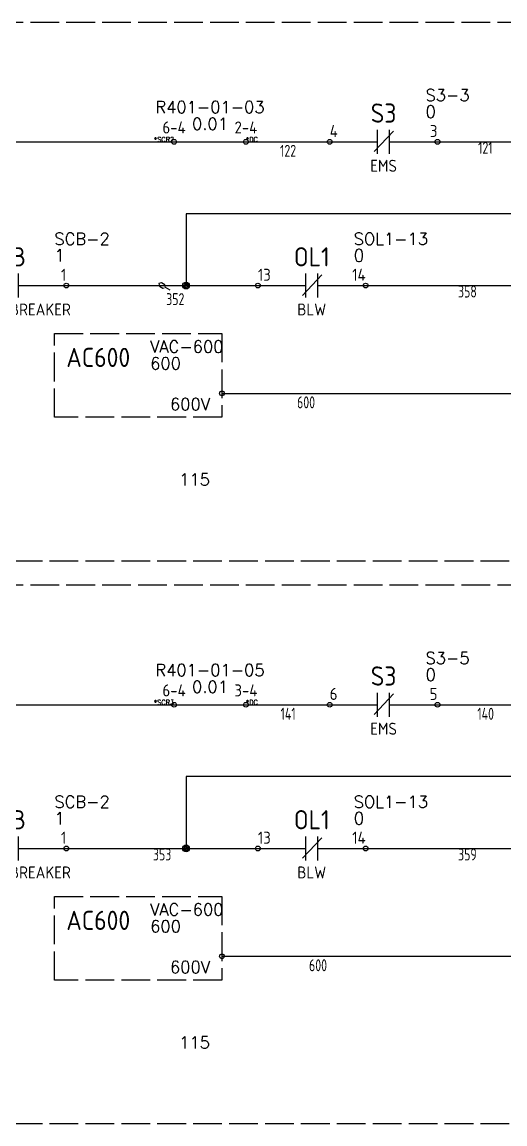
# Model space of a CAD drawing. Header units: millimetres. Extents: x -192 to 1556, y 0 to 646.
# Drawn here: x 120.8 to 221.6, y 275 to 505 of the extents above; entities that cross this region are included whole.
import ezdxf
from ezdxf.enums import TextEntityAlignment as Align

# ---------------------------------------------------------------- set-up
doc = ezdxf.new("R2010")
doc.units = ezdxf.units.MM
doc.header["$LTSCALE"] = 0.5
doc.linetypes.add('ACAD_ISO02W100', pattern=[15, 12, -3])
for name, color, linetype in [('LOCBOX', 7, 'ACAD_ISO02W100'), ('NETLIST', 50, 'Continuous'), ('SYMS', 7, 'Continuous'), ('WIREFIXED', 7, 'Continuous'), ('WIRENO', 7, 'Continuous'), ('WIRES', 7, 'Continuous')]:
    doc.layers.add(name, color=color, linetype=linetype)
doc.styles.get("Standard").update_dxf_attribs({"font": 'txt.shx', "bigfont": 'gbcbig.shx'})
doc.styles.add('WD_IEC', font='isocp2.shx', dxfattribs={"width": 0.9, "height": 4})

# ---------------------------------------------------------------- blocks, each defined once
blk = doc.blocks.new('INTERCONNECT-H1')
blk.add_line((-2.5, 0), (12.5, 0))
for centre in [(-2.5, 0), (12.5, 0)]:
    blk.add_circle(centre, 0.5)
at = {"style": 'WD_IEC', "flags": 1}
for tag, height, p in [('LOC', 4, (5, 10)), ('TAG1', 4, (-2.43, 3.16)), ('DESC1', 2.5, (5, -2.5))]:
    blk.add_attdef(tag, text='', height=height, dxfattribs=at).set_placement(p, align=Align.MIDDLE_CENTER)
at = {"style": 'WD_IEC', "flags": 8}
for tag, p in [('TERM01', (-2.5, 1)), ('TERM02', (12.5, 1))]:
    blk.add_attdef(tag, text='', height=2.5, dxfattribs=at).set_placement(p, align=Align.BOTTOM_CENTER)
at = {"style": 'WD_IEC', "flags": 1}
blk.add_attdef('X4TERM01', (-2.5, 0), '', height=0.5, dxfattribs=at)
blk.add_attdef('X1TERM02', text='', height=0.5, dxfattribs=at).set_placement((12.5, 0), align=Align.RIGHT)
at = {"layer": 'NETLIST'}
for tag, p in [('NETTAG', (5, 6)), ('NETVALUE', (5, 2.5))]:
    blk.add_attdef(tag, text='', height=2.5, dxfattribs=at).set_placement(p, align=Align.CENTER)
blk.add_attdef('X4TERMDESC01', text='', height=1, dxfattribs=at).set_placement((-2.5, 0), align=Align.RIGHT)
blk.add_attdef('X1TERMDESC02', (12.5, 0), '', height=1, dxfattribs=at)
blk = doc.blocks.new('CONTACT-NC')
for p, q in [((10, -2.5), (10, 2.5)), ((12.5, -2.5), (12.5, 2.5)), ((0, 0), (10, 0)), ((13.35, 2.25), (9.28, -2.05)), ((12.5, 0), (22.5, 0))]:
    blk.add_line(p, q)
for centre in [(0, 0), (22.5, 0)]:
    blk.add_circle(centre, 0.5)
at = {"style": 'WD_IEC', "flags": 1}
blk.add_attdef('LOC', text='', height=4, dxfattribs=at).set_placement((11.25, 11), align=Align.MIDDLE_CENTER)
at = {"style": 'WD_IEC'}
for tag, height, p in [('TAG1', 4, (11.25, 6)), ('DESC1', 2.5, (11.25, -5))]:
    blk.add_attdef(tag, text='', height=height, dxfattribs=at).set_placement(p, align=Align.MIDDLE_CENTER)
for tag, p, height, flags in [('TERM01', (0, 1), 2.5, 8), ('X4TERM01', (0, 0), 0.64, 1), ('X1TERM02', (22.5, 0), 0.64, 1)]:
    blk.add_attdef(tag, p, '', height=height, dxfattribs=dict(at, flags=flags))
at = {"style": 'WD_IEC', "flags": 8}
blk.add_attdef('TERM02', text='', height=2.5, dxfattribs=at).set_placement((22.5, 1), align=Align.RIGHT)
at = {"layer": 'NETLIST'}
for tag, p, height in [('NETTAG', (20, 8.5), 2.5), ('NETVALUE', (20, 5), 2.56)]:
    blk.add_attdef(tag, p, '', height=height, dxfattribs=at)
blk = doc.blocks.new('CONTACT-NO')
for p, q in [((12.5, -2.5), (12.5, 2.5)), ((15, -2.5), (15, 2.5)), ((2.5, 0), (12.5, 0)), ((15, 0), (25, 0))]:
    blk.add_line(p, q)
for centre in [(2.5, 0), (25, 0)]:
    blk.add_circle(centre, 0.5)
at = {"style": 'WD_IEC', "flags": 1}
blk.add_attdef('LOC', text='', height=4, dxfattribs=at).set_placement((13.75, 11), align=Align.MIDDLE_CENTER)
at = {"style": 'WD_IEC'}
for tag, height, p in [('TAG1', 4, (13.75, 6)), ('DESC1', 2.5, (13.75, -5))]:
    blk.add_attdef(tag, text='', height=height, dxfattribs=at).set_placement(p, align=Align.MIDDLE_CENTER)
for tag, p, height, flags in [('TERM01', (2.5, 1), 2.5, 8), ('X4TERM01', (2.5, 0), 0.64, 1), ('X1TERM02', (25, 0), 0.64, 1)]:
    blk.add_attdef(tag, p, '', height=height, dxfattribs=dict(at, flags=flags))
at = {"style": 'WD_IEC', "flags": 8}
blk.add_attdef('TERM02', text='', height=2.5, dxfattribs=at).set_placement((25, 1), align=Align.RIGHT)
at = {"layer": 'NETLIST'}
for tag, p, height in [('NETTAG', (22.5, 8.5), 2.5), ('NETVALUE', (22.5, 5), 2.56)]:
    blk.add_attdef(tag, p, '', height=height, dxfattribs=at)
blk = doc.blocks.new('WDDOT')
for radius in [0.72, 0.449, 0.223]:
    blk.add_circle((0, 0), radius)
blk = doc.blocks.new('WD_WNH2')
at = {"linetype": 'Continuous', "style": 'WD_IEC', "width": 0.8}
blk.add_attdef('WIRENO', text='', height=2.5, dxfattribs=at).set_placement((0, 0), align=Align.TOP_CENTER)
at = {"style": 'WD_IEC', "flags": 1}
for tag, p in [('W02USER', (0, -1.21)), ('W03USER', (0, -1.33)), ('W04USER', (0, -1.46)), ('W05USER', (0, -1.58)), ('W06USER', (0, -1.71)), ('W07USER', (0, -1.83)), ('W08USER', (0, -1.96)), ('W09USER', (0, -2.08)), ('W01USER', (0, -1.08)), ('W10USER', (0, -2.21))]:
    blk.add_attdef(tag, text='', height=0.08, dxfattribs=at).set_placement(p, align=Align.CENTER)
blk = doc.blocks.new('DCM-1')
at = {"linetype": 'ACAD_ISO02W100'}
blk.add_lwpolyline([(-35, 12.5), (0, 12.5), (0, -5), (-35, -5)], close=True, dxfattribs=at)
blk.add_circle((0, 0), 0.5)
at = {"style": 'WD_IEC'}
for tag, height, flags, p in [('LOC', 4, 1, (-32.5, 14.5)), ('DESC1', 3, 9, (-32.5, 2.5))]:
    blk.add_attdef(tag, text='', height=height, dxfattribs=dict(at, flags=flags)).set_placement(p, align=Align.MIDDLE_LEFT)
blk.add_attdef('TAG1', text='', height=4, dxfattribs=at).set_placement((-32.5, 7.5), align=Align.MIDDLE_LEFT)
at = {"style": 'WD_IEC', "flags": 1}
blk.add_attdef('X1TERM01', (0, 0), '', height=0.5, dxfattribs=at)
blk.add_attdef('TERMDESC01', text='', height=2.5).set_placement((-2.5, -1), align=Align.TOP_RIGHT)
blk.add_attdef('TERM01', text='', height=2.5).set_placement((-2.5, -20), align=Align.BOTTOM_RIGHT)
at = {"layer": 'NETLIST'}
for tag, p in [('NETTAG', (-15, 8.5)), ('NETVALUE', (-15, 5))]:
    blk.add_attdef(tag, p, '', height=2.5, dxfattribs=at)

msp = doc.modelspace()

# ---------------------------------------------------------------- linework, layer by layer
at = {"layer": 'LOCBOX'}
for points in [[(-192.5, 505), (980, 505), (980, 392.5), (-192.5, 392.5)], [(-192.5, 387.5), (980, 387.5), (980, 275), (-192.5, 275)]]:
    msp.add_lwpolyline(points, close=True, dxfattribs=at)
at = {"layer": 'WIRENO'}
msp.add_lwpolyline([(151.65, 449.05), (150.69, 449.6), (150.54, 450.15), (149.85, 450.54), (149.31, 450.4), (149.46, 449.85), (150.15, 449.46), (150.42, 449.53)], dxfattribs=at)
at = {"layer": 'WIRES'}
for p, q in [((0, 480), (152.5, 480)), ((167.5, 480), (185, 480)), ((207.5, 480), (227.5, 480)), ((357.5, 465), (155, 465)), ((155, 465), (155, 450)), ((130, 450), (170, 450)), ((192.5, 450), (235, 450)), ((162.5, 427.5), (235, 427.5)), ((32.5, 362.5), (152.5, 362.5)), ((167.5, 362.5), (185, 362.5)), ((207.5, 362.5), (227.5, 362.5)), ((357.5, 347.5), (155, 347.5)), ((155, 347.5), (155, 332.5)), ((130, 332.5), (170, 332.5)), ((192.5, 332.5), (235, 332.5)), ((162.5, 310), (235, 310))]:
    msp.add_line(p, q, dxfattribs=at)

# ---------------------------------------------------------------- block references
ref = msp.add_blockref('CONTACT-NC', (185, 480))
ref.add_attrib('TERM02', '3', dxfattribs={"height": 2.5, "style": 'WD_IEC'}).set_placement((207.5, 481), align=Align.RIGHT)
ref.add_attrib('TERM01', '4', (185, 481), dxfattribs={"height": 2.5, "style": 'WD_IEC'})
ref.add_attrib('DESC1', 'EMS', dxfattribs={"height": 2.5, "style": 'WD_IEC'}).set_placement((196.25, 475), align=Align.MIDDLE_CENTER)
ref.add_attrib('TAG1', 'S3', dxfattribs={"height": 4, "style": 'WD_IEC'}).set_placement((196.25, 486), align=Align.MIDDLE_CENTER)
ref.add_attrib('NETVALUE', '0', (205, 485), dxfattribs={"layer": 'NETLIST', "height": 2.56})
ref.add_attrib('NETTAG', 'S3-3', (205, 488.5), dxfattribs={"layer": 'NETLIST', "height": 2.5})
ref = msp.add_blockref('INTERCONNECT-H1', (155, 480))
ref.add_attrib('TERM02', '2-4', dxfattribs={"height": 2.5, "style": 'WD_IEC'}).set_placement((167.5, 481), align=Align.BOTTOM_CENTER)
ref.add_attrib('TERM01', '6-4', dxfattribs={"height": 2.5, "style": 'WD_IEC'}).set_placement((152.5, 481), align=Align.BOTTOM_CENTER)
ref.add_attrib('NETVALUE', '0.01', dxfattribs={"layer": 'NETLIST', "height": 2.5}).set_placement((160, 482.5), align=Align.CENTER)
ref.add_attrib('NETTAG', 'R401-01-03', dxfattribs={"layer": 'NETLIST', "height": 2.5}).set_placement((160, 486), align=Align.CENTER)
ref.add_attrib('X4TERMDESC01', '*SCR2', dxfattribs={"layer": 'NETLIST', "height": 1}).set_placement((152.5, 480), align=Align.RIGHT)
ref.add_attrib('X1TERMDESC02', '*DC', (167.5, 480), dxfattribs={"layer": 'NETLIST', "height": 1})
ref = msp.add_blockref('CONTACT-NO', (105, 450))
ref.add_attrib('NETTAG', 'SCB-2', (127.5, 458.5), dxfattribs={"layer": 'NETLIST', "height": 2.5})
ref.add_attrib('NETVALUE', '1', (127.5, 455), dxfattribs={"layer": 'NETLIST', "height": 2.56})
ref.add_attrib('TAG1', 'CB', dxfattribs={"height": 4, "style": 'WD_IEC'}).set_placement((118.75, 456), align=Align.MIDDLE_CENTER)
ref.add_attrib('DESC1', 'CIRCUIT BREAKER', dxfattribs={"height": 2.5, "style": 'WD_IEC'}).set_placement((118.75, 445), align=Align.MIDDLE_CENTER)
ref.add_attrib('TERM01', '2', (107.5, 451), dxfattribs={"height": 2.5, "style": 'WD_IEC'})
ref.add_attrib('TERM02', '1', dxfattribs={"height": 2.5, "style": 'WD_IEC'}).set_placement((130, 451), align=Align.RIGHT)
ref = msp.add_blockref('CONTACT-NC', (170, 450))
ref.add_attrib('TERM02', '14', dxfattribs={"height": 2.5, "style": 'WD_IEC'}).set_placement((192.5, 451), align=Align.RIGHT)
ref.add_attrib('TERM01', '13', (170, 451), dxfattribs={"height": 2.5, "style": 'WD_IEC'})
ref.add_attrib('DESC1', 'BLW', dxfattribs={"height": 2.5, "style": 'WD_IEC'}).set_placement((181.25, 445), align=Align.MIDDLE_CENTER)
ref.add_attrib('TAG1', 'OL1', dxfattribs={"height": 4, "style": 'WD_IEC'}).set_placement((181.25, 456), align=Align.MIDDLE_CENTER)
ref.add_attrib('NETVALUE', '0', (190, 455), dxfattribs={"layer": 'NETLIST', "height": 2.56})
ref.add_attrib('NETTAG', 'SOL1-13', (190, 458.5), dxfattribs={"layer": 'NETLIST', "height": 2.5})
for p in [(162.5, 427.5), (162.5, 310)]:
    msp.add_blockref('DCM-1', p).add_auto_attribs({'NETVALUE': '600', 'NETTAG': 'VAC-600', 'TERM01': '115', 'TAG1': 'AC600', 'TERMDESC01': '600V'})
ref = msp.add_blockref('CONTACT-NC', (185, 362.5))
ref.add_attrib('TERM02', '5', dxfattribs={"height": 2.5, "style": 'WD_IEC'}).set_placement((207.5, 363.5), align=Align.RIGHT)
ref.add_attrib('TERM01', '6', (185, 363.5), dxfattribs={"height": 2.5, "style": 'WD_IEC'})
ref.add_attrib('DESC1', 'EMS', dxfattribs={"height": 2.5, "style": 'WD_IEC'}).set_placement((196.25, 357.5), align=Align.MIDDLE_CENTER)
ref.add_attrib('TAG1', 'S3', dxfattribs={"height": 4, "style": 'WD_IEC'}).set_placement((196.25, 368.5), align=Align.MIDDLE_CENTER)
ref.add_attrib('NETVALUE', '0', (205, 367.5), dxfattribs={"layer": 'NETLIST', "height": 2.56})
ref.add_attrib('NETTAG', 'S3-5', (205, 371), dxfattribs={"layer": 'NETLIST', "height": 2.5})
ref = msp.add_blockref('INTERCONNECT-H1', (155, 362.5))
ref.add_attrib('TERM02', '3-4', dxfattribs={"height": 2.5, "style": 'WD_IEC'}).set_placement((167.5, 363.5), align=Align.BOTTOM_CENTER)
ref.add_attrib('TERM01', '6-4', dxfattribs={"height": 2.5, "style": 'WD_IEC'}).set_placement((152.5, 363.5), align=Align.BOTTOM_CENTER)
ref.add_attrib('NETVALUE', '0.01', dxfattribs={"layer": 'NETLIST', "height": 2.5}).set_placement((160, 365), align=Align.CENTER)
ref.add_attrib('NETTAG', 'R401-01-05', dxfattribs={"layer": 'NETLIST', "height": 2.5}).set_placement((160, 368.5), align=Align.CENTER)
ref.add_attrib('X4TERMDESC01', '*SCR3', dxfattribs={"layer": 'NETLIST', "height": 1}).set_placement((152.5, 362.5), align=Align.RIGHT)
ref.add_attrib('X1TERMDESC02', '*DC', (167.5, 362.5), dxfattribs={"layer": 'NETLIST', "height": 1})
ref = msp.add_blockref('CONTACT-NO', (105, 332.5))
ref.add_attrib('NETTAG', 'SCB-2', (127.5, 341), dxfattribs={"layer": 'NETLIST', "height": 2.5})
ref.add_attrib('NETVALUE', '1', (127.5, 337.5), dxfattribs={"layer": 'NETLIST', "height": 2.56})
ref.add_attrib('TAG1', 'CB', dxfattribs={"height": 4, "style": 'WD_IEC'}).set_placement((118.75, 338.5), align=Align.MIDDLE_CENTER)
ref.add_attrib('DESC1', 'CIRCUIT BREAKER', dxfattribs={"height": 2.5, "style": 'WD_IEC'}).set_placement((118.75, 327.5), align=Align.MIDDLE_CENTER)
ref.add_attrib('TERM01', '2', (107.5, 333.5), dxfattribs={"height": 2.5, "style": 'WD_IEC'})
ref.add_attrib('TERM02', '1', dxfattribs={"height": 2.5, "style": 'WD_IEC'}).set_placement((130, 333.5), align=Align.RIGHT)
ref = msp.add_blockref('CONTACT-NC', (170, 332.5))
ref.add_attrib('TERM02', '14', dxfattribs={"height": 2.5, "style": 'WD_IEC'}).set_placement((192.5, 333.5), align=Align.RIGHT)
ref.add_attrib('TERM01', '13', (170, 333.5), dxfattribs={"height": 2.5, "style": 'WD_IEC'})
ref.add_attrib('DESC1', 'BLW', dxfattribs={"height": 2.5, "style": 'WD_IEC'}).set_placement((181.25, 327.5), align=Align.MIDDLE_CENTER)
ref.add_attrib('TAG1', 'OL1', dxfattribs={"height": 4, "style": 'WD_IEC'}).set_placement((181.25, 338.5), align=Align.MIDDLE_CENTER)
ref.add_attrib('NETVALUE', '0', (190, 337.5), dxfattribs={"layer": 'NETLIST', "height": 2.56})
ref.add_attrib('NETTAG', 'SOL1-13', (190, 341), dxfattribs={"layer": 'NETLIST', "height": 2.5})
at = {"layer": 'SYMS'}
for p in [(155, 450), (155, 332.5)]:
    msp.add_blockref('WDDOT', p, dxfattribs=at)
at = {"layer": 'WIREFIXED'}
ref = msp.add_blockref('WD_WNH2', (176.25, 480), dxfattribs=at)
ref.add_attrib('WIRENOF', '122', dxfattribs={"linetype": 'Continuous', "height": 2.5, "style": 'WD_IEC', "width": 0.8}).set_placement((176.31, 479.37), align=Align.TOP_CENTER)
ref = msp.add_blockref('WD_WNH2', (217.5, 480), dxfattribs=at)
ref.add_attrib('WIRENOF', '121', dxfattribs={"linetype": 'Continuous', "height": 2.5, "style": 'WD_IEC', "width": 0.8}).set_placement((217.5, 480), align=Align.TOP_CENTER)
ref = msp.add_blockref('WD_WNH2', (180, 427.5), dxfattribs=at)
ref.add_attrib('WIRENOF', '600', dxfattribs={"linetype": 'Continuous', "height": 2.5, "style": 'WD_IEC', "width": 0.8}).set_placement((180.06, 426.87), align=Align.TOP_CENTER)
ref = msp.add_blockref('WD_WNH2', (176.25, 362.5), dxfattribs=at)
ref.add_attrib('WIRENOF', '141', dxfattribs={"linetype": 'Continuous', "height": 2.5, "style": 'WD_IEC', "width": 0.8}).set_placement((176.31, 361.87), align=Align.TOP_CENTER)
ref = msp.add_blockref('WD_WNH2', (217.5, 362.5), dxfattribs=at)
ref.add_attrib('WIRENOF', '140', dxfattribs={"linetype": 'Continuous', "height": 2.5, "style": 'WD_IEC', "width": 0.8}).set_placement((217.56, 361.87), align=Align.TOP_CENTER)
ref = msp.add_blockref('WD_WNH2', (182.5, 310), dxfattribs=at)
ref.add_attrib('WIRENOF', '600', dxfattribs={"linetype": 'Continuous', "height": 2.5, "style": 'WD_IEC', "width": 0.8}).set_placement((182.56, 309.37), align=Align.TOP_CENTER)
at = {"layer": 'WIRENO'}
ref = msp.add_blockref('WD_WNH2', (213.75, 450), dxfattribs=at)
ref.add_attrib('WIRENO', '358', dxfattribs={"linetype": 'Continuous', "height": 2.5, "style": 'WD_IEC', "width": 0.8}).set_placement((213.75, 450), align=Align.TOP_CENTER)
ref = msp.add_blockref('WD_WNH2', (150, 450), dxfattribs=at)
ref.add_attrib('WIRENO', '352', dxfattribs={"linetype": 'Continuous', "height": 2.5, "style": 'WD_IEC', "width": 0.8}).set_placement((152.75, 448.41), align=Align.TOP_CENTER)
ref = msp.add_blockref('WD_WNH2', (150, 332.5), dxfattribs=at)
ref.add_attrib('WIRENO', '353', dxfattribs={"linetype": 'Continuous', "height": 2.5, "style": 'WD_IEC', "width": 0.8}).set_placement((150, 332.5), align=Align.TOP_CENTER)
ref = msp.add_blockref('WD_WNH2', (213.75, 332.5), dxfattribs=at)
ref.add_attrib('WIRENO', '359', dxfattribs={"linetype": 'Continuous', "height": 2.5, "style": 'WD_IEC', "width": 0.8}).set_placement((213.75, 332.5), align=Align.TOP_CENTER)

doc.saveas('drawing.dxf')
